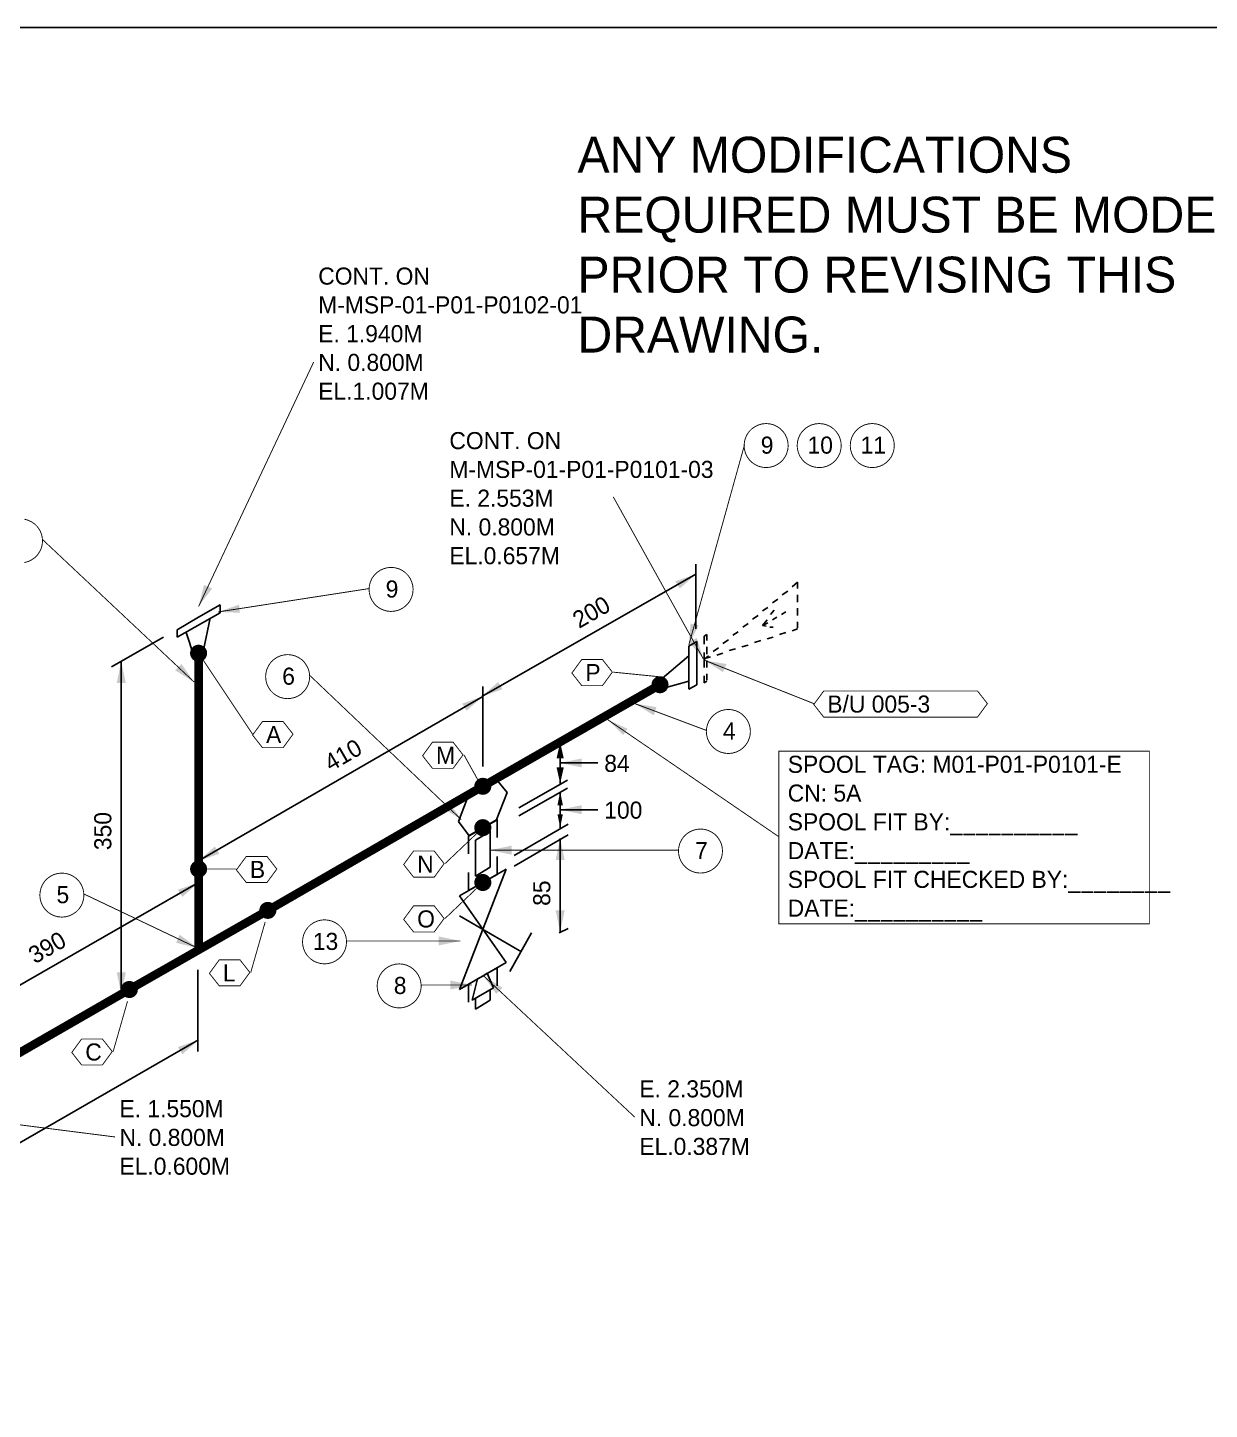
# Model space of a CAD drawing. Extents: x -4 to 431, y -3 to 272.
# Drawn here: x 123.3 to 254.7, y 114.5 to 268.2 of the extents above; entities that cross this region are included whole.
import ezdxf
from ezdxf.enums import TextEntityAlignment as Align

# ---------------------------------------------------------------- set-up
doc = ezdxf.new("R2010")
doc.units = 0
doc.header["$LTSCALE"] = 10
doc.layers.get('0').update_dxf_attribs({"lineweight": 0})
doc.layers.get('DEFPOINTS').update_dxf_attribs({"color": 9})
for name, color, linetype in [('BOM', 7, 'Continuous'), ('DIMENSION', 40, 'Continuous'), ('INTERNAL', 3, 'Continuous'), ('PIPE', 7, 'Continuous'), ('TEXT2', 3, 'Continuous'), ('Title Block', 255, 'Continuous'), ('TITLE BLOCK-TEXT', 12, 'Continuous'), ('WELDS', 7, 'Continuous')]:
    doc.layers.add(name, color=color, linetype=linetype)
doc.styles.add('framdcn', font='', dxfattribs={"height": 2.5})
doc.styles.add('HmNote', font='hm.shx')
doc.styles.add('Scovan Standard', font='', dxfattribs={"height": 2.5})
doc.styles.get("Standard").update_dxf_attribs({"font": ''})
doc.styles.get('framdcn').set_extended_font_data('Franklin Gothic Medium Cond')
doc.styles.get('Scovan Standard').set_extended_font_data('Franklin Gothic Medium Cond')
doc.styles.get('Standard').set_extended_font_data('Franklin Gothic Medium Cond')

# ---------------------------------------------------------------- blocks, each defined once
blk = doc.blocks.new('block1')
at = {"layer": 'TEXT2'}
blk.add_hatch(color=256, dxfattribs=at).paths.add_polyline_path([(0, 0), (0.6, 2.4), (1.5, 2)])
at = {"layer": 'TEXT2', "linetype": 'ByBlock', "const_width": 0.1, "flags": 128}
blk.add_lwpolyline([(12.8, 27.2), (0, 0)], dxfattribs=at)
blk = doc.blocks.new('block2')
at = {"layer": 'TEXT2', "style": 'framdcn'}
for s, p in [('E. 1.940M', (0, 0)), ('N. 0.800M', (0, -3.2)), ('EL.1.007M', (0, -6.4))]:
    blk.add_text(s, height=1.9, dxfattribs=at).set_placement(p)
blk = doc.blocks.new('block3')
at = {"layer": 'TEXT2'}
blk.add_hatch(color=256, dxfattribs=at).paths.add_polyline_path([(0, 0), (2.3, 0.8), (2.4, -0.1)])
at = {"layer": 'TEXT2', "linetype": 'ByBlock', "const_width": 0.1, "flags": 128}
blk.add_lwpolyline([(16.8, 2.6), (0, 0)], dxfattribs=at)
blk = doc.blocks.new('block4')
at = {"layer": 'TEXT2'}
blk.add_hatch(color=256, dxfattribs=at).paths.add_polyline_path([(0, 0), (-2.1, 1.3), (-1.4, 2)])
at = {"layer": 'TEXT2', "linetype": 'ByBlock', "const_width": 0.1, "flags": 128}
blk.add_lwpolyline([(-16.8, 15.8), (0, 0)], dxfattribs=at)
blk = doc.blocks.new('block5')
at = {"layer": 'TEXT2'}
blk.add_hatch(color=256, dxfattribs=at).paths.add_polyline_path([(0, 0), (-2.4, 0.6), (-2, 1.5)])
at = {"layer": 'TEXT2', "linetype": 'ByBlock', "const_width": 0.1, "flags": 128}
blk.add_lwpolyline([(-12.6, 6), (0, 0)], dxfattribs=at)
blk = doc.blocks.new('block6')
at = {"layer": 'TEXT2'}
blk.add_hatch(color=256, dxfattribs=at).paths.add_polyline_path([(0, 0), (2.4, 0.2), (2.3, -0.8)])
at = {"layer": 'TEXT2', "linetype": 'ByBlock', "const_width": 0.1, "flags": 128}
blk.add_lwpolyline([(22, -2.8), (0, 0)], dxfattribs=at)
blk = doc.blocks.new('block7')
at = {"layer": 'TEXT2', "style": 'framdcn'}
for s, p in [('E. 1.550M', (0, 0)), ('N. 0.800M', (0, -3.2)), ('EL.0.600M', (0, -6.4))]:
    blk.add_text(s, height=1.9, dxfattribs=at).set_placement(p)
blk = doc.blocks.new('block28')
at = {"layer": 'TEXT2'}
blk.add_hatch(color=256, dxfattribs=at).paths.add_polyline_path([(0, 0), (-2.1, 1.3), (-1.4, 2)])
at = {"layer": 'TEXT2', "linetype": 'ByBlock', "const_width": 0.1, "flags": 128}
blk.add_lwpolyline([(-16.8, 16), (0, 0)], dxfattribs=at)
blk = doc.blocks.new('block29')
at = {"layer": 'TEXT2'}
blk.add_hatch(color=256, dxfattribs=at).paths.add_polyline_path([(0, 0), (2.4, 0.5), (2.4, -0.5)])
at = {"layer": 'TEXT2', "linetype": 'ByBlock', "const_width": 0.1, "flags": 128}
blk.add_lwpolyline([(21, 0), (0, 0)], dxfattribs=at)
blk = doc.blocks.new('block30')
at = {"layer": 'TEXT2'}
blk.add_hatch(color=256, dxfattribs=at).paths.add_polyline_path([(0, 0), (-2.4, -0.5), (-2.4, 0.5)])
at = {"layer": 'TEXT2', "linetype": 'ByBlock', "const_width": 0.1, "flags": 128}
blk.add_lwpolyline([(-12.6, 0), (0, 0)], dxfattribs=at)
blk = doc.blocks.new('block31')
at = {"layer": 'TEXT2'}
blk.add_hatch(color=256, dxfattribs=at).paths.add_polyline_path([(0, 0), (2.1, -1.3), (1.4, -2)])
at = {"layer": 'TEXT2', "linetype": 'ByBlock', "const_width": 0.1, "flags": 128}
blk.add_lwpolyline([(16.8, -15.7), (0, 0)], dxfattribs=at)
blk = doc.blocks.new('block32')
at = {"layer": 'TEXT2', "style": 'framdcn'}
for s, p in [('E. 2.350M', (0, 0)), ('N. 0.800M', (0, -3.2)), ('EL.0.387M', (0, -6.4))]:
    blk.add_text(s, height=1.9, dxfattribs=at).set_placement(p)
blk = doc.blocks.new('block33')
at = {"layer": 'TEXT2'}
blk.add_hatch(color=256, dxfattribs=at).paths.add_polyline_path([(0, 0), (-2.4, -0.5), (-2.4, 0.5)])
at = {"layer": 'TEXT2', "linetype": 'ByBlock', "const_width": 0.1, "flags": 128}
blk.add_lwpolyline([(-5.6, 0), (0, 0)], dxfattribs=at)
blk = doc.blocks.new('block34')
at = {"layer": 'TEXT2'}
blk.add_hatch(color=256, dxfattribs=at).paths.add_polyline_path([(0, 0), (2.4, -0.4), (2.1, -1.3)])
at = {"layer": 'TEXT2', "linetype": 'ByBlock', "const_width": 0.1, "flags": 128}
blk.add_lwpolyline([(8, -3), (0, 0)], dxfattribs=at)
blk = doc.blocks.new('block35')
at = {"layer": 'TEXT2'}
blk.add_hatch(color=256, dxfattribs=at).paths.add_polyline_path([(0, 0), (0.2, 2.4), (1.1, 2.2)])
at = {"layer": 'TEXT2', "linetype": 'ByBlock', "const_width": 0.1, "flags": 128}
blk.add_lwpolyline([(6.2, 22.3), (0, 0)], dxfattribs=at)
blk = doc.blocks.new('block37')
at = {"layer": 'TEXT2'}
blk.add_hatch(color=256, dxfattribs=at).paths.add_polyline_path([(0, 0), (-1.6, 1.9), (-0.7, 2.3)])
at = {"layer": 'TEXT2', "linetype": 'ByBlock', "const_width": 0.1, "flags": 128}
blk.add_lwpolyline([(-10, 18), (0, 0)], dxfattribs=at)
blk = doc.blocks.new('block38')
at = {"layer": 'TEXT2', "style": 'framdcn'}
for s, p in [('E. 2.553M', (0, 0)), ('N. 0.800M', (0, -3.2)), ('EL.0.657M', (0, -6.4))]:
    blk.add_text(s, height=1.9, dxfattribs=at).set_placement(p)
blk = doc.blocks.new('block39')
at = {"layer": 'PIPE', "linetype": 'ByBlock', "flags": 128}
for points in [[(-2.4, -2.2), (2.4, 0.5)], [(0, 0), (-2.4, -1.4)], [(2.4, 1.4), (0, 0)], [(2.4, 0.5), (2.4, 1.4)], [(-2.4, -1.4), (-2.4, -2.2)], [(0.5, -3.8), (1.3, -0.1)], [(-1.4, -1.7), (-0.5, -4.4)], [(-0.5, -4.4), (0.5, -3.8)]]:
    blk.add_lwpolyline(points, dxfattribs=at)
at = {"flags": 1}
for tag in ['Tag', 'UCI', 'Pipe Ref', 'Description', 'Key']:
    blk.add_attdef(tag, (0, 0), '', height=1, dxfattribs=at)
blk = doc.blocks.new('block40')
at = {"layer": 'PIPE', "linetype": 'ByBlock', "const_width": 0.95, "flags": 128}
blk.add_lwpolyline([(0, -24), (0, 0)], dxfattribs=at)
at = {"flags": 1}
for tag in ['Tag', 'UCI', 'Pipe Ref', 'Description', 'Key']:
    blk.add_attdef(tag, (0, 0), '', height=1, dxfattribs=at)
blk = doc.blocks.new('block41')
at = {"layer": 'PIPE', "linetype": 'ByBlock', "const_width": 0.95, "flags": 128}
for points in [[(0, -9), (0, 0)], [(7.7, -4.6), (0, -9)], [(-7.7, -13.4), (0, -9)]]:
    blk.add_lwpolyline(points, dxfattribs=at)
at = {"flags": 1}
for tag in ['Tag', 'UCI', 'Pipe Ref', 'Description', 'Key']:
    blk.add_attdef(tag, (0, 0), '', height=1, dxfattribs=at)
blk = doc.blocks.new('block42')
at = {"layer": 'PIPE', "linetype": 'ByBlock', "const_width": 0.95, "flags": 128}
for points in [[(-23.6, -13.6), (0, 0)], [(-55.9, -32.3), (-23.6, -13.6)]]:
    blk.add_lwpolyline(points, dxfattribs=at)
at = {"flags": 1}
for tag in ['Tag', 'UCI', 'Pipe Ref', 'Description', 'Key']:
    blk.add_attdef(tag, (0, 0), '', height=1, dxfattribs=at)
blk = doc.blocks.new('block56')
at = {"layer": 'PIPE', "linetype": 'ByBlock', "const_width": 0.95, "flags": 128}
blk.add_lwpolyline([(23.9, 13.8), (0, 0)], dxfattribs=at)
at = {"flags": 1}
for tag in ['Tag', 'UCI', 'Pipe Ref', 'Description', 'Key']:
    blk.add_attdef(tag, (0, 0), '', height=1, dxfattribs=at)
blk = doc.blocks.new('block57')
at = {"layer": 'PIPE', "linetype": 'ByBlock', "flags": 128}
for points in [[(0, 0), (-1.5, -0.8)], [(1.5, 0.8), (0, 0)], [(2.7, -0.7), (1.5, 0.8)], [(-1.5, -0.8), (-2.7, -3.9)], [(1.5, -3.8), (2.7, -0.7)], [(-2.7, -3.9), (-1.5, -5.5)], [(-1.6, -5.5), (1.6, -3.7)], [(-1.5, -5.5), (1.5, -3.8)], [(1.6, -3.7), (1.6, -5.7)], [(-1.6, -7.5), (-1.6, -5.5)]]:
    blk.add_lwpolyline(points, dxfattribs=at)
at = {"flags": 1}
for tag in ['Tag', 'UCI', 'Pipe Ref', 'Description', 'Key']:
    blk.add_attdef(tag, (0, 0), '', height=1, dxfattribs=at)
blk = doc.blocks.new('block58')
at = {"layer": 'PIPE', "linetype": 'ByBlock', "flags": 128}
for points in [[(0, 0), (-0.8, -0.5)], [(0.8, 0.5), (0, 0)], [(0.8, -3.5), (0.8, 0.5)], [(-0.8, -0.5), (-0.8, -4.5)], [(-0.8, -4.5), (0.8, -3.5)]]:
    blk.add_lwpolyline(points, dxfattribs=at)
at = {"flags": 1}
for tag in ['Tag', 'UCI', 'Pipe Ref', 'Description', 'Key']:
    blk.add_attdef(tag, (0, 0), '', height=1, dxfattribs=at)
blk = doc.blocks.new('block59')
at = {"layer": 'PIPE', "linetype": 'ByBlock', "flags": 128}
for points in [[(0, -2), (0, 0)], [(-4.2, -14.8), (1, -1.4)], [(1, -1.4), (-1.6, -2.9)], [(-1.6, -2.9), (-4.2, -4.4)], [(-3.2, -1.8), (-3.2, -3.8)], [(-3.2, -3.8), (0, -2)], [(-4.2, -4.4), (1, -11.8)], [(2.7, -10.6), (-4.2, -6.6)], [(3.8, -8.5), (1.4, -12.8)], [(1, -11.8), (-4.2, -14.8)], [(-3.2, -14.2), (0, -12.4)], [(0, -12.4), (0, -14.4)], [(-3.2, -16.2), (-3.2, -14.2)]]:
    blk.add_lwpolyline(points, dxfattribs=at)
at = {"flags": 1}
for tag in ['Tag', 'UCI', 'Pipe Ref', 'Description', 'Key']:
    blk.add_attdef(tag, (0, 0), '', height=1, dxfattribs=at)
blk = doc.blocks.new('block60')
at = {"layer": 'PIPE', "linetype": 'ByBlock', "flags": 128}
for points in [[(0, 0), (-0.6, -0.3)], [(0.5, 0.3), (0, 0)], [(1.2, -1.3), (0.5, 0.3)], [(-0.6, -0.3), (-1.2, -2.7)], [(-1.2, -2.7), (1.2, -1.3)], [(0.8, -2.7), (0.8, -1.5)], [(-0.8, -2.5), (-0.8, -3.7)], [(-0.8, -3.7), (0.8, -2.7)]]:
    blk.add_lwpolyline(points, dxfattribs=at)
at = {"flags": 1}
for tag in ['Tag', 'UCI', 'Pipe Ref', 'Description', 'Key']:
    blk.add_attdef(tag, (0, 0), '', height=1, dxfattribs=at)
blk = doc.blocks.new('block61')
at = {"layer": 'PIPE', "linetype": 'ByBlock', "const_width": 0.95, "flags": 128}
blk.add_lwpolyline([(19.7, 11.3), (0, 0)], dxfattribs=at)
at = {"flags": 1}
for tag in ['Tag', 'UCI', 'Pipe Ref', 'Description', 'Key']:
    blk.add_attdef(tag, (0, 0), '', height=1, dxfattribs=at)
blk = doc.blocks.new('block62')
at = {"layer": 'PIPE', "linetype": 'ByBlock', "flags": 128}
for points in [[(0.9, 2.9), (0, 2.4)], [(0, 2.4), (0, 0)], [(0.9, -1.9), (0.9, 2.9)], [(-3.2, -1.4), (0, 1.3)], [(0, 0), (0, -2.4)], [(-3.2, -2.4), (-3.2, -1.4)], [(0, -1.5), (-3.2, -2.4)], [(0, -2.4), (0.9, -1.9)]]:
    blk.add_lwpolyline(points, dxfattribs=at)
at = {"flags": 1}
for tag in ['Tag', 'UCI', 'Pipe Ref', 'Description', 'Key']:
    blk.add_attdef(tag, (0, 0), '', height=1, dxfattribs=at)
blk = doc.blocks.new('block63')
at = {"layer": 'WELDS'}
h = blk.add_hatch(color=256, dxfattribs=at)
edge = h.paths.add_edge_path(flags=0)
edge.add_arc((0, 0), 0.95, 0, 360)
at = {"flags": 1}
for tag in ['Tag', 'UCI', 'Pipe Ref', 'Description', 'Key']:
    blk.add_attdef(tag, (0, 0), '', height=1, dxfattribs=at)
blk = doc.blocks.new('block64')
at = {"layer": 'WELDS'}
h = blk.add_hatch(color=256, dxfattribs=at)
edge = h.paths.add_edge_path(flags=0)
edge.add_arc((0, 0), 0.95, 0, 360)
at = {"flags": 1}
for tag in ['Tag', 'UCI', 'Pipe Ref', 'Description', 'Key']:
    blk.add_attdef(tag, (0, 0), '', height=1, dxfattribs=at)
blk = doc.blocks.new('block65')
at = {"layer": 'WELDS'}
h = blk.add_hatch(color=256, dxfattribs=at)
edge = h.paths.add_edge_path(flags=0)
edge.add_arc((0, 0), 0.95, 0, 360)
at = {"flags": 1}
for tag in ['Tag', 'UCI', 'Pipe Ref', 'Description', 'Key']:
    blk.add_attdef(tag, (0, 0), '', height=1, dxfattribs=at)
blk = doc.blocks.new('block74')
at = {"layer": 'WELDS'}
h = blk.add_hatch(color=256, dxfattribs=at)
edge = h.paths.add_edge_path(flags=0)
edge.add_arc((0, 0), 0.95, 0, 360)
at = {"flags": 1}
for tag in ['Tag', 'UCI', 'Pipe Ref', 'Description', 'Key']:
    blk.add_attdef(tag, (0, 0), '', height=1, dxfattribs=at)
blk = doc.blocks.new('block75')
at = {"layer": 'WELDS'}
h = blk.add_hatch(color=256, dxfattribs=at)
edge = h.paths.add_edge_path(flags=0)
edge.add_arc((0, 0), 0.95, 0, 360)
at = {"flags": 1}
for tag in ['Tag', 'UCI', 'Pipe Ref', 'Description', 'Key']:
    blk.add_attdef(tag, (0, 0), '', height=1, dxfattribs=at)
blk = doc.blocks.new('block76')
at = {"layer": 'WELDS'}
h = blk.add_hatch(color=256, dxfattribs=at)
edge = h.paths.add_edge_path(flags=0)
edge.add_arc((0, 0), 0.95, 0, 360)
at = {"flags": 1}
for tag in ['Tag', 'UCI', 'Pipe Ref', 'Description', 'Key']:
    blk.add_attdef(tag, (0, 0), '', height=1, dxfattribs=at)
blk = doc.blocks.new('block77')
at = {"layer": 'WELDS'}
h = blk.add_hatch(color=256, dxfattribs=at)
edge = h.paths.add_edge_path(flags=0)
edge.add_arc((0, 0), 0.95, 0, 360)
at = {"flags": 1}
for tag in ['Tag', 'UCI', 'Pipe Ref', 'Description', 'Key']:
    blk.add_attdef(tag, (0, 0), '', height=1, dxfattribs=at)
blk = doc.blocks.new('block78')
at = {"layer": 'WELDS'}
h = blk.add_hatch(color=256, dxfattribs=at)
edge = h.paths.add_edge_path(flags=0)
edge.add_arc((0, 0), 0.95, 0, 360)
at = {"flags": 1}
for tag in ['Tag', 'UCI', 'Pipe Ref', 'Description', 'Key']:
    blk.add_attdef(tag, (0, 0), '', height=1, dxfattribs=at)
blk = doc.blocks.new('PADX-TBD')
at = {"layer": 'Title Block', "color": 255}
blk.add_line((0, 536.37), (843.77, 536.37), dxfattribs=at)
at = {"layer": 'TITLE BLOCK-TEXT', "color": 12, "style": 'Scovan Standard', "flags": 8}
for tag, p in [('REF_5', (25, 38.42)), ('REV_5', (352.84, 38.42)), ('PROJECT5', (504.32, 38.42)), ('DATE5', (525.83, 38.42)), ('BY5', (542.96, 38.42)), ('CHK5', (555.71, 38.42)), ('PE5', (568.45, 38.42)), ('REF_4', (25, 31.19)), ('REV_4', (352.84, 31.19)), ('PROJECT4', (504.32, 31.19)), ('DATE4', (525.83, 31.19)), ('BY4', (542.96, 31.19)), ('CHK4', (555.71, 31.19)), ('PE4', (568.45, 31.19)), ('REF_3', (25, 23.97)), ('REV_3', (352.84, 23.97)), ('PROJECT3', (504.32, 23.97)), ('DATE3', (525.83, 23.97)), ('BY3', (542.96, 23.97)), ('CHK3', (555.71, 23.97)), ('PE3', (568.45, 23.97)), ('REF_2', (25, 16.74)), ('REV_2', (352.84, 16.74)), ('PROJECT2', (504.32, 16.74)), ('DATE2', (525.83, 16.74)), ('BY2', (542.96, 16.74)), ('CHK2', (555.71, 16.74)), ('PE2', (568.45, 16.74)), ('REF_1', (25, 9.51)), ('REV_1', (352.84, 9.51)), ('PROJECT1', (504.32, 9.51)), ('DATE1', (525.83, 9.51)), ('BY1', (542.96, 9.51)), ('CHK1', (555.71, 9.51)), ('PE1', (568.45, 9.51))]:
    blk.add_attdef(tag, text='', height=2.5, dxfattribs=at).set_placement(p, align=Align.MIDDLE_CENTER)
for tag, height, p in [('REF_5_DESC', 2.5, (52.27, 38.42)), ('REV_5_DESC', 2.5, (363.04, 38.42)), ('REF_4_DESC', 2.5, (52.27, 31.19)), ('REV_4_DESC', 2.5, (363.04, 31.19)), ('REF_3_DESC', 2.5, (52.27, 23.97)), ('REV_3_DESC', 2.5, (363.04, 23.97)), ('REF_2_DESC', 2.5, (52.27, 16.74)), ('REV_2_DESC', 2.5, (363.04, 16.74)), ('REF_1_DESC', 2.5, (52.27, 9.51)), ('REV_1_DESC', 2.5, (363.04, 9.51)), ('PATH', 2, (13, -2.9)), ('USER_PLOTTED', 2, (309, -2.9)), ('PLOT_DATE', 2, (348, -2.9))]:
    blk.add_attdef(tag, text='', height=height, dxfattribs=at).set_placement(p, align=Align.MIDDLE_LEFT)
at = {"layer": 'TITLE BLOCK-TEXT', "color": 12, "style": 'Scovan Standard'}
for tag, p in [('TITLE1', (747.45, 37.28)), ('LSD', (747.45, 31.28)), ('TITLE2', (747.45, 25.28)), ('TITLE3', (747.45, 19.28)), ('CLIENTDRAWINGNO', (686.57, 5.99)), ('RN', (838.5, 5.99))]:
    blk.add_attdef(tag, text='', height=4, dxfattribs=at).set_placement(p, align=Align.MIDDLE_CENTER)
at = {"layer": 'TITLE BLOCK-TEXT', "color": 210, "style": 'Scovan Standard', "flags": 8}
blk.add_attdef('DWGNO', text='', height=4, dxfattribs=at).set_placement((777.51, 5.99), align=Align.MIDDLE_CENTER)
blk = doc.blocks.new('tt-sv-iso-db')
at = {"layer": 'DEFPOINTS', "color": 1, "insert": (-196.72, -12.14), "char_height": 4, "width": 81.4864, "attachment_point": 2, "style": 'HmNote'}
blk.add_mtext('\\pxql;ANY MODIFICATIONS REQUIRED MUST BE MODELED PRIOR TO REVISING THIS DRAWING.', dxfattribs=at)
at = {"layer": 'TITLE BLOCK-TEXT', "color": 210, "style": 'Scovan Standard'}
for tag, p in [('CN', (-57.69, -221.76)), ('MOD_NO', (-41.21, -221.76)), ('INSULATION', (-49.45, -229.02)), ('PAINT', (-16.49, -229.02)), ('LN', (-32.97, -236.28)), ('CLIENTDWGNO', (-32.97, -243.54))]:
    blk.add_attdef(tag, text='', height=2, dxfattribs=at).set_placement(p, align=Align.MIDDLE_CENTER)
at = {"layer": 'TITLE BLOCK-TEXT', "color": 210, "lineweight": 30, "flags": 104}
blk.add_attdef('WPS', text='', height=2, dxfattribs=at).set_placement((-16.43, -221.76), align=Align.MIDDLE_CENTER)

msp = doc.modelspace()

# ---------------------------------------------------------------- hatches: boundary and pattern name
at = {"layer": 'DIMENSION'}
for points in [[(197.6, 207.4), (195.8, 205.8), (195.3, 206.6)], [(133.7, 197.7), (134.2, 195.3), (133.2, 195.3)], [(173.8, 193.8), (175.6, 195.4), (176.1, 194.6)], [(173.9, 193.8), (172.1, 192.2), (171.6, 193)], [(182.5, 188.7), (182.9, 186.9), (182.1, 186.9)], [(182.5, 186.4), (184.9, 186.9), (184.9, 185.9)], [(182.5, 184.1), (182.1, 185.9), (182.9, 185.9)], [(182.5, 183.2), (182.8, 181.7), (182.2, 181.7)], [(182.5, 181.2), (184.9, 181.7), (184.9, 180.7)], [(182.5, 179.2), (182.2, 180.7), (182.8, 180.7)], [(142.3, 175.5), (144.1, 177.1), (144.6, 176.3)], [(182.5, 178), (183, 175.6), (182, 175.6)], [(142.3, 173.1), (140.5, 171.5), (140, 172.3)], [(182.5, 167.6), (182, 170), (183, 170)], [(133.7, 160.7), (133.2, 163.1), (134.2, 163.1)], [(142.3, 155.6), (140.5, 154), (140, 154.8)]]:
    msp.add_hatch(color=256, dxfattribs=at).paths.add_polyline_path(points)
at = {"layer": 'INTERNAL'}
msp.add_hatch(color=256, dxfattribs=at).paths.add_polyline_path([(198.6, 197.8), (201, 197.4), (200.6, 196.5)])
msp.add_hatch(color=256, dxfattribs=at).paths.add_polyline_path([(198.6, 197.8), (201, 197.4), (200.6, 196.5)])
msp.add_hatch(color=256, dxfattribs=at).paths.add_polyline_path([(198.6, 197.8), (201, 197.4), (200.6, 196.5)])
msp.add_hatch(color=256, dxfattribs=at).paths.add_polyline_path([(198.6, 197.8), (201, 197.4), (200.6, 196.5)])
at = {"layer": 'TEXT2'}
msp.add_hatch(color=256, dxfattribs=at).paths.add_polyline_path([(187.8, 191.2), (190, 190.2), (189.5, 189.5)])

# ---------------------------------------------------------------- linework, layer by layer
at = {"layer": 'DIMENSION', "linetype": 'ByBlock', "flags": 128}
for points in [[(197.6, 201.3), (197.6, 208.5)], [(197.6, 207.4), (173.8, 193.8)], [(138.4, 200.4), (132.6, 197.1)], [(133.7, 197.7), (133.7, 160.7)], [(173.9, 193.8), (142.3, 175.5)], [(173.9, 186), (173.9, 194.9)], [(181.5, 188.1), (183.5, 189.2)], [(182.5, 188.7), (182.5, 184.1)], [(186.7, 186.4), (182.5, 186.4)], [(177.9, 181.4), (183.3, 184.5)], [(177.9, 180.5), (183.3, 183.6)], [(182.5, 183.2), (182.5, 179.2)], [(186.7, 181.2), (182.5, 181.2)], [(177.4, 176.1), (183.4, 179.6)], [(177.4, 174.9), (183.4, 178.4)], [(142.3, 174.4), (142.3, 176.8)], [(182.5, 178), (182.5, 167.6)], [(142.3, 171.8), (142.3, 174.2)], [(142.3, 173.1), (110.9, 155.1)], [(182.4, 167.5), (183.4, 168)], [(142.2, 163.4), (142.2, 154.3)], [(134.6, 161.2), (132.6, 160.1)], [(142.3, 155.6), (70.9, 114.5)]]:
    msp.add_lwpolyline(points, dxfattribs=at)
at = {"layer": 'INTERNAL', "linetype": 'ByBlock', "const_width": 0.1, "flags": 128}
msp.add_lwpolyline([(210.7, 193), (198.6, 197.8)], dxfattribs=at)
msp.add_lwpolyline([(210.7, 193), (198.6, 197.8)], dxfattribs=at)
msp.add_lwpolyline([(210.7, 193), (198.6, 197.8)], dxfattribs=at)
msp.add_lwpolyline([(210.7, 193), (198.6, 197.8)], dxfattribs=at)
msp.add_lwpolyline([(211.8, 191.5), (210.7, 192.9), (211.8, 194.4), (228.9, 194.4), (230, 193), (228.9, 191.5)], close=True, dxfattribs=at)
at = {"layer": 'PIPE', "linetype": 'ByBlock', "flags": 128}
for points in [[(208.9, 206.5), (208.3, 206)], [(208.9, 205.8), (208.9, 206.5)], [(206.7, 204.6), (206.1, 204.2)], [(207.8, 205.5), (207.2, 205.1)], [(208.9, 204.3), (208.9, 205.1)], [(205.6, 203.7), (205, 203.3)], [(205.9, 202.9), (206.3, 203.4)], [(207.1, 202.9), (207.6, 203.2)], [(208.9, 202.8), (208.9, 203.6)], [(203.4, 201.9), (202.8, 201.5)], [(204.5, 202.8), (203.9, 202.4)], [(205, 201.7), (205.5, 202.3)], [(205, 201.7), (205.6, 202)], [(205.4, 201.6), (205, 201.7)], [(206.2, 201.5), (205.8, 201.5)], [(206.1, 202.3), (206.6, 202.6)], [(208.9, 201.4), (208.9, 202.1)], [(198.8, 200.7), (198.5, 200.5)], [(198.5, 200.5), (198.5, 199.6)], [(198.8, 200), (198.8, 200.7)], [(201.2, 200.1), (200.6, 199.7)], [(202.3, 201), (201.7, 200.6)], [(204.1, 199.8), (204.8, 200)], [(205.5, 200.2), (206.2, 200.4)], [(206.9, 200.7), (207.6, 200.9)], [(208.3, 201.1), (208.9, 201.3)], [(198.5, 198.7), (198.5, 197.9)], [(199, 198.3), (198.5, 197.9)], [(198.8, 198.5), (198.8, 199.3)], [(200.1, 199.2), (199.5, 198.8)], [(199.9, 198.4), (200.6, 198.6)], [(201.3, 198.9), (202, 199.1)], [(202.7, 199.3), (203.4, 199.5)], [(198.5, 197.9), (198.5, 197)], [(198.6, 198), (199.2, 198.2)], [(198.8, 197), (198.8, 197.8)], [(198.5, 196.1), (198.5, 195.3)], [(198.5, 195.3), (198.8, 195.5)], [(198.8, 195.6), (198.8, 196.3)]]:
    msp.add_lwpolyline(points, dxfattribs=at)
at = {"layer": 'TEXT2', "linetype": 'ByBlock', "const_width": 0.1, "flags": 128}
for points in [[(207.81, 221.27), (207.7, 220.86), (207.52, 220.47), (207.28, 220.13), (206.97, 219.82), (206.62, 219.58), (206.24, 219.4), (205.83, 219.29), (205.4, 219.25), (204.97, 219.29), (204.56, 219.4), (204.18, 219.58), (203.83, 219.82), (203.52, 220.13), (203.28, 220.47), (203.1, 220.86), (202.99, 221.27), (202.95, 221.7), (202.99, 222.13), (203.1, 222.54), (203.28, 222.93), (203.52, 223.27), (203.83, 223.58), (204.18, 223.82), (204.56, 224), (204.97, 224.11), (205.4, 224.15), (205.83, 224.11), (206.24, 224), (206.62, 223.82), (206.97, 223.58), (207.28, 223.27), (207.52, 222.93), (207.7, 222.54), (207.81, 222.13), (207.85, 221.7)], [(213.71, 221.27), (213.6, 220.86), (213.42, 220.47), (213.18, 220.13), (212.87, 219.82), (212.53, 219.58), (212.14, 219.4), (211.73, 219.29), (211.3, 219.25), (210.87, 219.29), (210.46, 219.4), (210.07, 219.58), (209.73, 219.82), (209.42, 220.13), (209.18, 220.47), (209, 220.86), (208.89, 221.27), (208.85, 221.7), (208.89, 222.13), (209, 222.54), (209.18, 222.93), (209.42, 223.27), (209.73, 223.58), (210.07, 223.82), (210.46, 224), (210.87, 224.11), (211.3, 224.15), (211.73, 224.11), (212.14, 224), (212.53, 223.82), (212.87, 223.58), (213.18, 223.27), (213.42, 222.93), (213.6, 222.54), (213.71, 222.13), (213.75, 221.7)], [(219.61, 221.27), (219.5, 220.86), (219.32, 220.47), (219.08, 220.13), (218.77, 219.82), (218.43, 219.58), (218.04, 219.4), (217.63, 219.29), (217.2, 219.25), (216.77, 219.29), (216.36, 219.4), (215.97, 219.58), (215.63, 219.82), (215.32, 220.13), (215.08, 220.47), (214.9, 220.86), (214.79, 221.27), (214.75, 221.7), (214.79, 222.13), (214.9, 222.54), (215.08, 222.93), (215.32, 223.27), (215.63, 223.58), (215.97, 223.82), (216.36, 224), (216.77, 224.11), (217.2, 224.15), (217.63, 224.11), (218.04, 224), (218.43, 223.82), (218.77, 223.58), (219.08, 223.27), (219.32, 222.93), (219.5, 222.54), (219.61, 222.13), (219.65, 221.7)], [(166.11, 205.27), (166, 204.86), (165.82, 204.47), (165.58, 204.13), (165.27, 203.82), (164.93, 203.58), (164.54, 203.4), (164.13, 203.29), (163.7, 203.25), (163.27, 203.29), (162.86, 203.4), (162.47, 203.58), (162.13, 203.82), (161.82, 204.13), (161.58, 204.47), (161.4, 204.86), (161.29, 205.27), (161.25, 205.7), (161.29, 206.13), (161.4, 206.54), (161.58, 206.93), (161.82, 207.27), (162.13, 207.58), (162.47, 207.82), (162.86, 208), (163.27, 208.11), (163.7, 208.15), (164.13, 208.11), (164.54, 208), (164.93, 207.82), (165.27, 207.58), (165.58, 207.27), (165.82, 206.93), (166, 206.54), (166.11, 206.13), (166.15, 205.7)], [(154.61, 195.57), (154.5, 195.16), (154.32, 194.78), (154.08, 194.43), (153.77, 194.12), (153.43, 193.88), (153.04, 193.7), (152.63, 193.59), (152.2, 193.55), (151.77, 193.59), (151.36, 193.7), (150.97, 193.88), (150.63, 194.12), (150.32, 194.43), (150.08, 194.78), (149.9, 195.16), (149.79, 195.57), (149.75, 196), (149.79, 196.43), (149.9, 196.84), (150.08, 197.22), (150.32, 197.57), (150.63, 197.88), (150.97, 198.12), (151.36, 198.3), (151.77, 198.41), (152.2, 198.45), (152.63, 198.41), (153.04, 198.3), (153.43, 198.12), (153.77, 197.88), (154.08, 197.57), (154.32, 197.22), (154.5, 196.84), (154.61, 196.43), (154.65, 196)], [(203.61, 189.47), (203.5, 189.06), (203.32, 188.68), (203.08, 188.33), (202.77, 188.02), (202.43, 187.78), (202.04, 187.6), (201.63, 187.49), (201.2, 187.45), (200.77, 187.49), (200.36, 187.6), (199.97, 187.78), (199.63, 188.02), (199.32, 188.33), (199.08, 188.68), (198.9, 189.06), (198.79, 189.47), (198.75, 189.9), (198.79, 190.33), (198.9, 190.74), (199.08, 191.12), (199.32, 191.47), (199.63, 191.78), (199.97, 192.02), (200.36, 192.2), (200.77, 192.31), (201.2, 192.35), (201.63, 192.31), (202.04, 192.2), (202.43, 192.02), (202.77, 191.78), (203.08, 191.47), (203.32, 191.12), (203.5, 190.74), (203.61, 190.33), (203.65, 189.9)], [(206.8, 168.5), (206.8, 187.7), (248, 187.7), (248, 168.5)], [(200.51, 176.17), (200.4, 175.76), (200.22, 175.38), (199.98, 175.03), (199.67, 174.72), (199.32, 174.48), (198.94, 174.3), (198.53, 174.19), (198.1, 174.15), (197.67, 174.19), (197.26, 174.3), (196.88, 174.48), (196.53, 174.72), (196.22, 175.03), (195.98, 175.38), (195.8, 175.76), (195.69, 176.17), (195.65, 176.6), (195.69, 177.03), (195.8, 177.44), (195.98, 177.82), (196.22, 178.17), (196.53, 178.48), (196.88, 178.72), (197.26, 178.9), (197.67, 179.01), (198.1, 179.05), (198.53, 179.01), (198.94, 178.9), (199.32, 178.72), (199.67, 178.48), (199.98, 178.17), (200.22, 177.82), (200.4, 177.44), (200.51, 177.03), (200.55, 176.6)], [(129.51, 171.27), (129.4, 170.86), (129.22, 170.47), (128.98, 170.13), (128.67, 169.82), (128.32, 169.58), (127.94, 169.4), (127.53, 169.29), (127.1, 169.25), (126.67, 169.29), (126.26, 169.4), (125.88, 169.58), (125.53, 169.82), (125.22, 170.13), (124.98, 170.47), (124.8, 170.86), (124.69, 171.27), (124.65, 171.7), (124.69, 172.13), (124.8, 172.54), (124.98, 172.93), (125.22, 173.27), (125.53, 173.58), (125.88, 173.82), (126.26, 174), (126.67, 174.11), (127.1, 174.15), (127.53, 174.11), (127.94, 174), (128.32, 173.82), (128.67, 173.58), (128.98, 173.27), (129.22, 172.93), (129.4, 172.54), (129.51, 172.13), (129.55, 171.7)], [(158.71, 166.07), (158.6, 165.66), (158.42, 165.28), (158.18, 164.93), (157.87, 164.62), (157.53, 164.38), (157.14, 164.2), (156.73, 164.09), (156.3, 164.05), (155.87, 164.09), (155.46, 164.2), (155.07, 164.38), (154.73, 164.62), (154.42, 164.93), (154.18, 165.28), (154, 165.66), (153.89, 166.07), (153.85, 166.5), (153.89, 166.93), (154, 167.34), (154.18, 167.72), (154.42, 168.07), (154.73, 168.38), (155.07, 168.62), (155.46, 168.8), (155.87, 168.91), (156.3, 168.95), (156.73, 168.91), (157.14, 168.8), (157.53, 168.62), (157.87, 168.38), (158.18, 168.07), (158.42, 167.72), (158.6, 167.34), (158.71, 166.93), (158.75, 166.5)], [(167.01, 161.17), (166.9, 160.76), (166.72, 160.38), (166.48, 160.03), (166.17, 159.72), (165.82, 159.48), (165.44, 159.3), (165.03, 159.19), (164.6, 159.15), (164.17, 159.19), (163.76, 159.3), (163.38, 159.48), (163.03, 159.72), (162.72, 160.03), (162.48, 160.38), (162.3, 160.76), (162.19, 161.17), (162.15, 161.6), (162.19, 162.03), (162.3, 162.44), (162.48, 162.82), (162.72, 163.17), (163.03, 163.48), (163.38, 163.72), (163.76, 163.9), (164.17, 164.01), (164.6, 164.05), (165.03, 164.01), (165.44, 163.9), (165.82, 163.72), (166.17, 163.48), (166.48, 163.17), (166.72, 162.82), (166.9, 162.44), (167.01, 162.03), (167.05, 161.6)]]:
    msp.add_lwpolyline(points, close=True, dxfattribs=at)
for points in [[(122.93, 213.51), (123.34, 213.4), (123.72, 213.22), (124.07, 212.98), (124.38, 212.67), (124.62, 212.32), (124.8, 211.94), (124.91, 211.53), (124.95, 211.1), (124.91, 210.67), (124.8, 210.26), (124.62, 209.88), (124.38, 209.53), (124.07, 209.22), (123.72, 208.98), (123.34, 208.8), (122.93, 208.69)], [(148.3, 189.6), (142.3, 198.6)], [(188.4, 196.5), (193.4, 196)], [(206.8, 178.2), (187.8, 191.2)], [(171.8, 187.3), (173.8, 183.7)], [(169.7, 175.2), (173.9, 179.2)], [(146.5, 174.6), (142.3, 174.6)], [(169.7, 169.1), (173.9, 173.1)], [(148.1, 163.1), (149.7, 168.7)], [(132.8, 154.3), (134.4, 159.9)]]:
    msp.add_lwpolyline(points, dxfattribs=at)
at = {"layer": 'TEXT2', "color": 20, "linetype": 'ByBlock', "const_width": 0.1, "flags": 128}
for points in [[(184.9, 195), (183.8, 196.4), (184.9, 197.9), (187.2, 197.9), (188.3, 196.5), (187.2, 195)], [(149.4, 188.1), (148.3, 189.5), (149.4, 191), (151.7, 191), (152.8, 189.6), (151.7, 188.1)], [(168.3, 185.8), (167.2, 187.2), (168.3, 188.7), (170.6, 188.7), (171.7, 187.3), (170.6, 185.8)], [(147.6, 173.1), (146.5, 174.5), (147.6, 176), (149.9, 176), (151, 174.6), (149.9, 173.1)], [(166.2, 173.7), (165.1, 175.1), (166.2, 176.6), (168.5, 176.6), (169.6, 175.2), (168.5, 173.7)], [(166.2, 167.6), (165.1, 169), (166.2, 170.5), (168.5, 170.5), (169.6, 169.1), (168.5, 167.6)], [(144.6, 161.6), (143.5, 163), (144.6, 164.5), (146.9, 164.5), (148, 163.1), (146.9, 161.6)], [(129.3, 152.8), (128.2, 154.2), (129.3, 155.7), (131.6, 155.7), (132.7, 154.3), (131.6, 152.8)]]:
    msp.add_lwpolyline(points, close=True, dxfattribs=at)

# ---------------------------------------------------------------- block references
at = {"xscale": 0.5, "yscale": 0.5, "zscale": 0.5}
msp.add_blockref('PADX-TBD', (0, 0), dxfattribs=at)
at = {"layer": 'BOM'}
msp.add_blockref('tt-sv-iso-db', (421.89, 268.19), dxfattribs=at)
at = {"layer": 'PIPE'}
for name, p in [('block39', (142.3, 202.6)), ('block62', (196.8, 197)), ('block40', (142.3, 198.6)), ('block61', (173.9, 183.8)), ('block57', (173.9, 183.8)), ('block56', (150, 170)), ('block58', (173.9, 178.3)), ('block59', (175.5, 176)), ('block41', (142.3, 174.6)), ('block60', (173.9, 162.7)), ('block42', (134.6, 161.2))]:
    msp.add_blockref(name, p, dxfattribs=at)
at = {"layer": 'TEXT2'}
for name, p in [('block2', (155.6, 233.2)), ('block1', (142.3, 203.8)), ('block35', (196.8, 199.5)), ('block38', (170.18, 214.9)), ('block37', (198.4, 198)), ('block4', (141.8, 195.4)), ('block3', (144.5, 203.2)), ('block28', (171.5, 180.1)), ('block34', (190.8, 193)), ('block29', (174.7, 176.7)), ('block5', (142.2, 165.8)), ('block30', (171.4, 166.6)), ('block33', (172.7, 161.7)), ('block31', (174, 162.7)), ('block32', (191.3, 149.2)), ('block6', (111, 147.6)), ('block7', (133.5, 147))]:
    msp.add_blockref(name, p, dxfattribs=at)
at = {"layer": 'WELDS'}
for name, p in [('block63', (142.3, 198.6)), ('block78', (193.6, 195.1)), ('block75', (173.9, 183.8)), ('block76', (173.9, 179.2)), ('block64', (142.3, 174.6)), ('block77', (173.9, 173.1)), ('block74', (150, 170)), ('block65', (134.6, 161.2))]:
    msp.add_blockref(name, p, dxfattribs=at)

# ---------------------------------------------------------------- texts
at = {"layer": 'DIMENSION', "style": 'framdcn'}
for s, rotation, p in [('200', 30, (184.6, 201.3)), ('410', 30, (157, 185.4)), ('350', 90, (132.6, 176.7)), ('85', 90, (181.4, 170.5)), ('390', 30, (124.1, 164))]:
    msp.add_text(s, height=1.9, rotation=rotation, dxfattribs=at).set_placement(p)
for s, p in [('84', (187.4, 185.4)), ('100', (187.4, 180.2))]:
    msp.add_text(s, height=1.9, dxfattribs=at).set_placement(p)
at = {"layer": 'INTERNAL', "style": 'framdcn'}
msp.add_text('B/U 005-3', height=1.9, dxfattribs=at).set_placement((212.2, 192))
at = {"layer": 'TEXT2', "style": 'framdcn'}
for s, p in [('CONT. ON', (155.6, 239.6)), ('M-MSP-01-P01-P0102-01', (155.6, 236.4)), ('CONT. ON', (170.18, 221.3)), ('9', (204.8, 220.8)), ('10', (210, 220.8)), ('11', (215.9, 220.8)), ('M-MSP-01-P01-P0101-03', (170.18, 218.1)), ('9', (163.1, 204.8)), ('6', (151.6, 195.1)), ('P', (185.3, 195.5)), ('4', (200.6, 189)), ('A', (149.8, 188.6)), ('M', (168.7, 186.3)), ('SPOOL TAG: M01-P01-P0101-E', (207.8, 185.3)), ('CN: 5A', (207.8, 182.1)), ('SPOOL FIT BY:__________', (207.8, 178.9)), ('7', (197.5, 175.7)), ('DATE:_________', (207.8, 175.7)), ('B', (148, 173.6)), ('N', (166.6, 174.2)), ('SPOOL FIT CHECKED BY:________', (207.8, 172.5)), ('5', (126.5, 170.8)), ('DATE:__________', (207.8, 169.3)), ('O', (166.6, 168.1)), ('13', (155, 165.6)), ('L', (145, 162.1)), ('8', (164, 160.7)), ('C', (129.7, 153.3))]:
    msp.add_text(s, height=1.9, dxfattribs=at).set_placement(p)

doc.saveas('drawing.dxf')
